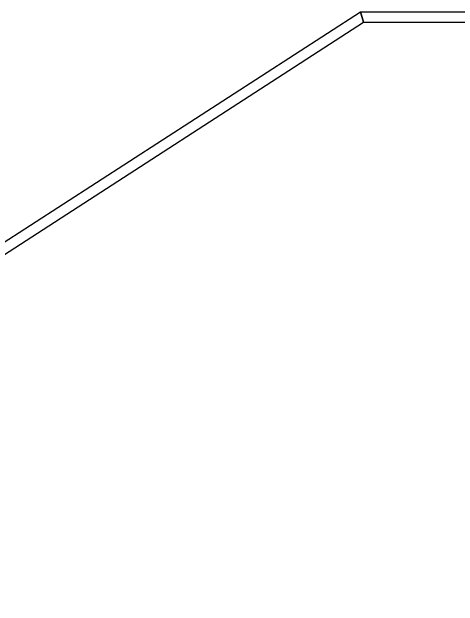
# Model space of a CAD drawing. Header units: inches. Extents: x 21 to 1475, y 21 to 947.
# Drawn here: x 694.11 to 710.4, y 497.12 to 518.83 of the extents above; entities that cross this region are included whole.
import ezdxf

# ---------------------------------------------------------------- set-up
doc = ezdxf.new("R2010")
doc.units = ezdxf.units.IN
doc.header["$MEASUREMENT"] = 0

msp = doc.modelspace()

# ---------------------------------------------------------------- linework, layer by layer
at = {"layer": 'OUTLINE'}
for p, q in [((673.84, 497.492), (706.84, 518.833)), ((673.84, 497.492), (706.84, 518.833)), ((706.951, 518.458), (706.84, 518.833)), ((706.84, 518.833), (716.969, 518.833)), ((706.84, 518.833), (706.951, 518.458)), ((706.84, 518.833), (718.969, 518.833)), ((673.951, 497.117), (706.951, 518.458)), ((673.951, 497.117), (706.951, 518.458)), ((706.951, 518.458), (716.969, 518.458)), ((706.951, 518.458), (718.969, 518.458))]:
    msp.add_line(p, q, dxfattribs=at)

doc.saveas('drawing.dxf')
